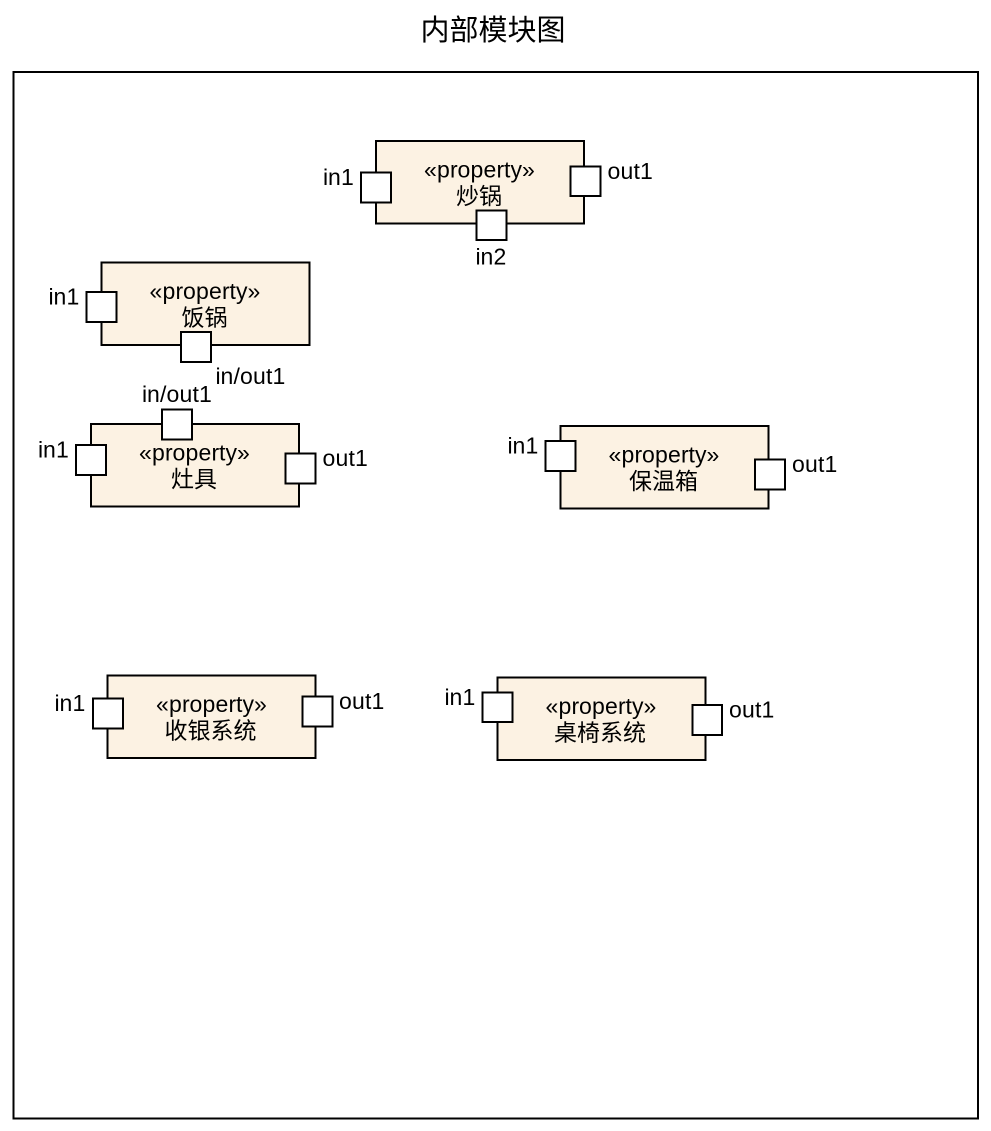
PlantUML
@startuml
title 内部模块图
rectangle " " as rectangle1 {
  rectangle 炒锅 <<property>> {
    port in1
    port in2
    port out1
  }
  rectangle 饭锅 <<property>> {
    port "in1" as in1_2
    port "in/out1" as in_out1_2
  }
  rectangle 灶具 <<property>> {
    port "in/out1" as in_out1
    port "in1" as in1_3
    port "out1" as out1_2
  }
  rectangle 保温箱 <<property>> {
    port "in1" as in1_4
    port "out1" as out1_3
  }
  rectangle 收银系统 <<property>> {
    port "in1" as in1_5
    port "out1" as out1_4
  }
  rectangle 桌椅系统 <<property>> {
    port "in1" as in1_6
    port "out1" as out1_5
  }
}
@enduml
